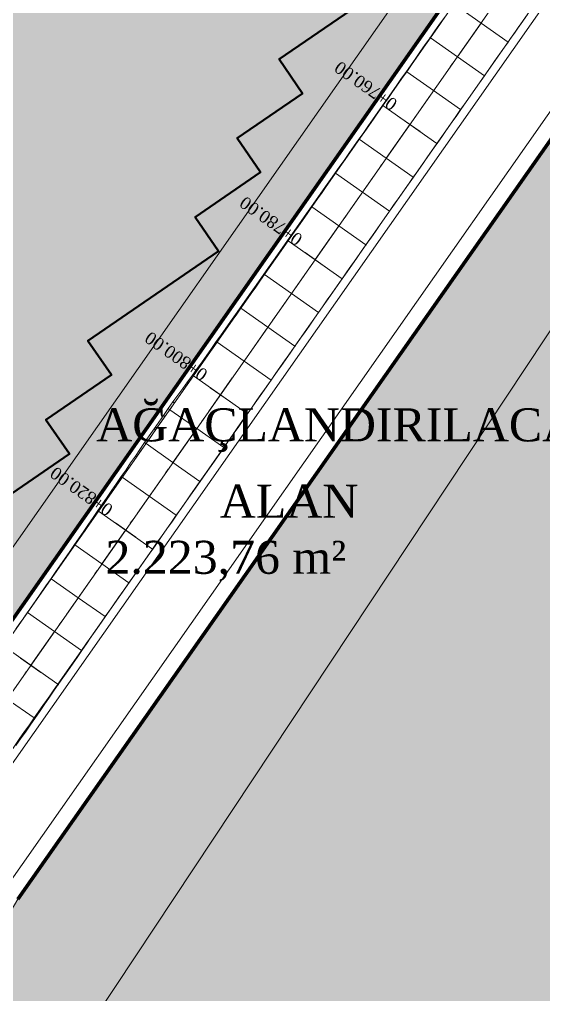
# Model space of a CAD drawing. Header units: metres. Extents: x 478603 to 489313, y 4282657 to 4289463.
# Drawn here: x 479834.9 to 479898.4, y 4287122.8 to 4287240.9 of the extents above; entities that cross this region are included whole.
import ezdxf

# ---------------------------------------------------------------- set-up
doc = ezdxf.new("R2010")
doc.units = ezdxf.units.M
for name, color, linetype, lineweight in [('ADAKENARI', 18, 'Continuous', 0), ('DEGER', 18, 'Continuous', 20), ('EKS_5', 5, 'Continuous', 0), ('EKSENLER', 3, 'Continuous', 0), ('HDO_5', 30, 'Continuous', 0), ('KALDIRIM', 11, 'Continuous', 0), ('KDA_5', 150, 'Continuous', 20), ('KDO_5', 150, 'Continuous', 20), ('KYA_5', 1, 'Continuous', 20), ('KYO_5', 1, 'Continuous', 20), ('PARSEL_ALAN', 254, 'Continuous', 0), ('PARSEL_SERA_ALAN', 9, 'Continuous', 40), ('PL_ALİNMAN', 1, 'Continuous', 0), ('PL_ENKESIT', 1, 'Continuous', 0), ('PL_KM', 4, 'Continuous', 0), ('PL_KMYAZI', 30, 'Continuous', 0), ('REFUJ', 63, 'Continuous', 0), ('REVIZE_ONERI_KAM_SNR', 9, 'Continuous', 0), ('SEV_KYO_HDO', 3, 'Continuous', 0), ('SEV_YKA_KDA', 3, 'Continuous', 0), ('SEV_YKO_KDO', 3, 'Continuous', 0), ('SNR_PLANONAMAA', 233, 'Continuous', 0), ('SNR_YAPIYAK', 18, 'Continuous', 0), ('YKA_5', 33, 'Continuous', 0), ('YKO_5', 33, 'Continuous', 0)]:
    doc.layers.add(name, color=color, linetype=linetype, lineweight=lineweight)
doc.styles.get("Standard").update_dxf_attribs({"font": 'times.ttf'})

msp = doc.modelspace()

# ---------------------------------------------------------------- hatches: boundary and pattern name
at = {"layer": 'PARSEL_ALAN'}
msp.add_hatch(color=256, dxfattribs=at).paths.add_polyline_path([(479643.93, 4287398.76), (479870.57, 4287554.53), (479878.8, 4287560.2), (479992, 4287393.33), (479987.77, 4287387.32), (479817.89, 4287145.2)])
at = {"layer": 'PARSEL_SERA_ALAN'}
msp.add_hatch(color=256, dxfattribs=at).paths.add_polyline_path([(479650.88, 4287397.47), (479814.94, 4287158.34), (479822.86, 4287163.77), (479820.03, 4287167.89), (479827.95, 4287173.32), (479825.12, 4287177.45), (479840.95, 4287188.31), (479838.12, 4287192.43), (479846.04, 4287197.86), (479843.21, 4287201.98), (479859.04, 4287212.85), (479856.21, 4287216.97), (479864.13, 4287222.4), (479861.3, 4287226.52), (479869.22, 4287231.95), (479866.39, 4287236.08), (479882.22, 4287246.94), (479879.39, 4287251.06), (479887.31, 4287256.49), (479884.48, 4287260.62), (479900.31, 4287271.48), (479897.48, 4287275.6), (479905.4, 4287281.03), (479902.57, 4287285.15), (479910.48, 4287290.59), (479907.66, 4287294.71), (479923.49, 4287305.57), (479920.66, 4287309.69), (479928.58, 4287315.12), (479925.75, 4287319.25), (479933.66, 4287324.68), (479930.83, 4287328.8), (479946.67, 4287339.66), (479943.84, 4287343.79), (479951.75, 4287349.22), (479948.93, 4287353.34), (479964.76, 4287364.2), (479961.93, 4287368.33), (479969.85, 4287373.76), (479967.02, 4287377.88), (479974.93, 4287383.31), (479972.1, 4287387.43), (479980.02, 4287392.86), (479872.53, 4287549.54), (479655.06, 4287400.34)])
at = {"layer": 'REVIZE_ONERI_KAM_SNR'}
msp.add_hatch(color=256, dxfattribs=at).paths.add_polyline_path([(480391.37, 4287736.67), (479958.38, 4287021.55), (479846.66, 4286823.22), (479817.89, 4286807.32), (479678.54, 4286593.14), (479667.02, 4286563.36), (479171.87, 4285664.49), (479060.05, 4285423.5), (478955.18, 4285211.94), (478971.57, 4285181.44), (478973.58, 4285138.06), (478896.83, 4284994.41), (478884.26, 4284953.22), (478871.38, 4284822.15), (478829.64, 4284818.29), (478829.64, 4284859.4), (478806.79, 4284865.48), (478716.87, 4284674.35), (478705.55, 4284645.23), (478602.86, 4284697.15), (478665.09, 4284834.56), (478661.84, 4284859.59), (478721.27, 4284982.03), (478734.09, 4284989.86), (478857.78, 4285241.35), (478838.86, 4285277.85), (478831.67, 4285382.6), (478866.61, 4285387.39), (478882.65, 4285289.09), (479341.44, 4286225.89), (479492.42, 4286515.34), (479668.69, 4286852.71), (479834.72, 4287134.36), (480316.15, 4287820.51), (480353.75, 4287856.55), (480321.39, 4287969.42), (480358.64, 4287985.06), (480384.47, 4287906.35), (480463.86, 4288018.44), (480598.66, 4288207.44), (480775.09, 4288481.28), (480856.22, 4288581.77), (481195.87, 4289025.92), (481277.92, 4288967.09), (481191.32, 4288856.62), (480684.78, 4288177.97), (480420.91, 4287781.11), (480447.15, 4287667.53), (480456.56, 4287584.46), (480422.31, 4287581.55), (480417.61, 4287623.09), (480404.49, 4287679.88)])

# ---------------------------------------------------------------- linework, layer by layer
at = {"layer": 'ADAKENARI', "lineweight": 200}
for p, q in [((479834.72, 4287134.36), (480075.44, 4287477.43)), ((479996.22, 4287399.35), (479817.89, 4287145.2))]:
    msp.add_line(p, q, dxfattribs=at)
at = {"layer": 'EKS_5'}
for p in [(479890.84, 4287240.46, 933.43), (479887.97, 4287236.37, 933.27), (479885.1, 4287232.28, 933.11), (479882.23, 4287228.18, 932.94), (479879.36, 4287224.09, 932.78), (479876.48, 4287220, 932.62), (479873.61, 4287215.91, 932.46), (479870.74, 4287211.81, 932.29), (479867.87, 4287207.72, 932.13), (479865, 4287203.63, 931.97), (479862.13, 4287199.53, 931.82), (479859.25, 4287195.44, 931.73), (479856.38, 4287191.35, 931.71), (479853.51, 4287187.25, 931.72), (479850.64, 4287183.16, 931.73), (479847.77, 4287179.07, 931.74), (479844.89, 4287174.97, 931.75), (479842.02, 4287170.88, 931.76), (479839.15, 4287166.79, 931.77), (479836.28, 4287162.7, 931.78)]:
    msp.add_point(p, dxfattribs=at)
at = {"layer": 'EKSENLER'}
msp.add_line((479822.1, 4287142.49), (480063.16, 4287486.05), dxfattribs=at)
at = {"layer": 'HDO_5'}
msp.add_polyline3d([(479844.53, 4287167.47, 931.74), (479842.43, 4287164.49, 931.64), (479841.86, 4287163.67, 931.64), (479841.28, 4287162.85, 931.64), (479840.71, 4287162.03, 931.65), (479840.14, 4287161.21, 931.65), (479839.56, 4287160.39, 931.65), (479838.99, 4287159.57, 931.65), (479838.41, 4287158.76, 931.65), (479837.84, 4287157.94, 931.66), (479837.26, 4287157.12, 931.66), (479836.69, 4287156.3, 931.66), (479836.12, 4287155.48, 931.66), (479835.54, 4287154.66, 931.66), (479834.97, 4287153.84, 931.67), (479834.39, 4287153.03, 931.67)], dxfattribs=at)
for p in [(479842.43, 4287164.49, 931.64), (479839.56, 4287160.39, 931.65), (479836.69, 4287156.3, 931.66)]:
    msp.add_point(p, dxfattribs=at)
at = {"layer": 'KALDIRIM'}
for p, q in [((479825.47, 4287140.32), (480066.43, 4287483.75)), ((479997.77, 4287399.82), (479818.78, 4287144.72))]:
    msp.add_line(p, q, dxfattribs=at)
at = {"layer": 'KDA_5'}
msp.add_polyline3d([(479886.4, 4287241.14, 932.74), (479885.82, 4287240.32, 932.65), (479885.24, 4287239.51, 932.55), (479884.67, 4287238.69, 932.45), (479884.09, 4287237.87, 932.42), (479883.52, 4287237.05, 932.4), (479882.94, 4287236.23, 932.37), (479882.37, 4287235.41, 932.34), (479881.8, 4287234.59, 932.31), (479881.22, 4287233.78, 932.27), (479880.65, 4287232.96, 932.23), (479880.07, 4287232.14, 932.2), (479879.5, 4287231.32, 932.16), (479878.92, 4287230.5, 932.12), (479878.35, 4287229.68, 932.07), (479877.77, 4287228.87, 932.01), (479877.2, 4287228.05, 931.96), (479876.62, 4287227.23, 931.91), (479876.05, 4287226.41, 931.86), (479875.47, 4287225.6, 931.78), (479874.9, 4287224.78, 931.71), (479874.32, 4287223.96, 931.63), (479873.74, 4287223.14, 931.55), (479873.17, 4287222.33, 931.48), (479872.59, 4287221.51, 931.39), (479872.01, 4287220.69, 931.31), (479871.44, 4287219.87, 931.23), (479870.86, 4287219.06, 931.14), (479870.28, 4287218.24, 931.06), (479869.71, 4287217.42, 930.98), (479869.13, 4287216.61, 930.9), (479868.56, 4287215.79, 930.82), (479867.98, 4287214.97, 930.75), (479867.4, 4287214.15, 930.67), (479866.83, 4287213.34, 930.6), (479866.25, 4287212.52, 930.54), (479865.68, 4287211.7, 930.47), (479865.1, 4287210.88, 930.41), (479864.52, 4287210.07, 930.34), (479863.95, 4287209.25, 930.27), (479863.37, 4287208.43, 930.21), (479862.8, 4287207.61, 930.14), (479862.22, 4287206.8, 930.07), (479861.65, 4287205.98, 930), (479861.07, 4287205.16, 929.93), (479860.49, 4287204.34, 929.85), (479859.92, 4287203.53, 929.77), (479859.34, 4287202.71, 929.69), (479858.76, 4287201.89, 929.62), (479858.19, 4287201.07, 929.5), (479857.61, 4287200.26, 929.38), (479857.03, 4287199.44, 929.26), (479856.45, 4287198.63, 929.14), (479855.87, 4287197.81, 929.02), (479855.28, 4287197, 928.63), (479854.69, 4287196.2, 928.24), (479854.1, 4287195.39, 927.84), (479853.51, 4287194.59, 927.45), (479852.92, 4287193.78, 927.06), (479852.35, 4287192.96, 927.19), (479851.78, 4287192.14, 927.32), (479851.21, 4287191.31, 927.45), (479850.64, 4287190.49, 927.58), (479850.07, 4287189.66, 927.71), (479849.51, 4287188.84, 927.94), (479848.95, 4287188.01, 928.16), (479848.38, 4287187.19, 928.39), (479847.82, 4287186.36, 928.62), (479847.25, 4287185.54, 928.85), (479846.68, 4287184.72, 929.01), (479846.11, 4287183.89, 929.16), (479845.55, 4287183.07, 929.31), (479844.98, 4287182.25, 929.46), (479844.41, 4287181.42, 929.62), (479843.84, 4287180.6, 929.82), (479843.28, 4287179.77, 930.02), (479842.71, 4287178.95, 930.23), (479842.14, 4287178.12, 930.43), (479841.58, 4287177.3, 930.63), (479841.01, 4287176.49, 930.72), (479840.45, 4287175.67, 930.82), (479839.88, 4287174.86, 930.91), (479839.31, 4287174.04, 931.01), (479838.73, 4287173.2, 931.1), (479838.11, 4287172.32, 931.21), (479837.49, 4287171.42, 931.31), (479836.88, 4287170.55, 931.42), (479836.32, 4287169.73, 931.51), (479835.87, 4287169.09, 931.59), (479835.65, 4287168.77, 931.64), (479835.55, 4287168.63, 931.66), (479835.5, 4287168.55, 931.67), (479835.46, 4287168.49, 931.68), (479835.42, 4287168.44, 931.69)], dxfattribs=at)
for p in [(479884.67, 4287238.69, 932.45), (479881.8, 4287234.59, 932.31), (479878.92, 4287230.5, 932.12), (479876.05, 4287226.41, 931.86), (479873.17, 4287222.33, 931.48), (479870.28, 4287218.24, 931.06), (479867.4, 4287214.15, 930.67), (479864.52, 4287210.07, 930.34), (479861.65, 4287205.98, 930), (479858.76, 4287201.89, 929.62), (479855.87, 4287197.81, 929.02), (479852.92, 4287193.78, 927.06), (479850.07, 4287189.66, 927.71), (479847.25, 4287185.54, 928.85), (479844.41, 4287181.42, 929.62), (479841.58, 4287177.3, 930.63), (479838.73, 4287173.2, 931.1), (479835.87, 4287169.09, 931.59)]:
    msp.add_point(p, dxfattribs=at)
at = {"layer": 'KDO_5'}
msp.add_polyline3d([(479894.52, 4287238.74, 933.37), (479894.5, 4287238.71, 933.35), (479894.47, 4287238.67, 933.32), (479894.43, 4287238.6, 933.27), (479894.34, 4287238.47, 933.17), (479894.12, 4287238.16, 932.93), (479893.67, 4287237.53, 932.87), (479893.1, 4287236.71, 932.79), (479892.49, 4287235.84, 932.71), (479891.86, 4287234.95, 932.63), (479891.25, 4287234.07, 932.54), (479890.66, 4287233.23, 932.49), (479890.08, 4287232.41, 932.45), (479889.51, 4287231.6, 932.4), (479888.95, 4287230.79, 932.35), (479888.38, 4287229.98, 932.31), (479887.81, 4287229.16, 932.27), (479887.23, 4287228.34, 932.23), (479886.66, 4287227.52, 932.2), (479886.08, 4287226.7, 932.16), (479885.51, 4287225.88, 932.12), (479884.93, 4287225.07, 932.03), (479884.36, 4287224.25, 931.95), (479883.78, 4287223.43, 931.86), (479883.21, 4287222.61, 931.77), (479882.64, 4287221.79, 931.68), (479882.06, 4287220.97, 931.58), (479881.49, 4287220.15, 931.48), (479880.91, 4287219.33, 931.38), (479880.34, 4287218.52, 931.27), (479879.76, 4287217.7, 931.17), (479879.19, 4287216.88, 931.14), (479878.62, 4287216.06, 931.11), (479878.04, 4287215.24, 931.07), (479877.47, 4287214.42, 931.04), (479876.89, 4287213.6, 931.01), (479876.32, 4287212.79, 930.97), (479875.74, 4287211.97, 930.93), (479875.17, 4287211.15, 930.89), (479874.6, 4287210.33, 930.85), (479874.02, 4287209.51, 930.82), (479873.45, 4287208.69, 930.76), (479872.87, 4287207.87, 930.7), (479872.3, 4287207.05, 930.64), (479871.72, 4287206.24, 930.58), (479871.15, 4287205.42, 930.53), (479870.58, 4287204.6, 930.45), (479870, 4287203.78, 930.38), (479869.43, 4287202.96, 930.31), (479868.85, 4287202.14, 930.24), (479868.28, 4287201.32, 930.17), (479867.7, 4287200.5, 930.1), (479867.13, 4287199.69, 930.04), (479866.56, 4287198.87, 929.97), (479865.98, 4287198.05, 929.91), (479865.41, 4287197.23, 929.84), (479864.83, 4287196.41, 929.8), (479864.26, 4287195.59, 929.76), (479863.68, 4287194.77, 929.72), (479863.11, 4287193.96, 929.68), (479862.54, 4287193.14, 929.64), (479861.96, 4287192.32, 929.21), (479861.39, 4287191.5, 928.78), (479860.82, 4287190.68, 928.34), (479860.25, 4287189.86, 927.91), (479859.67, 4287189.04, 927.47), (479859.1, 4287188.22, 927.53), (479858.53, 4287187.4, 927.59), (479857.95, 4287186.58, 927.64), (479857.38, 4287185.76, 927.7), (479856.8, 4287184.95, 927.76), (479856.23, 4287184.13, 928.06), (479855.65, 4287183.31, 928.36), (479855.07, 4287182.49, 928.66), (479854.5, 4287181.67, 928.96), (479853.92, 4287180.86, 929.26), (479853.35, 4287180.04, 929.43), (479852.77, 4287179.22, 929.6), (479852.2, 4287178.4, 929.77), (479851.62, 4287177.58, 929.94), (479851.05, 4287176.77, 930.12), (479850.48, 4287175.96, 930.3), (479849.91, 4287175.15, 930.49), (479849.34, 4287174.34, 930.68), (479848.76, 4287173.52, 930.87), (479848.17, 4287172.68, 931.07), (479847.55, 4287171.79, 931.17), (479846.92, 4287170.89, 931.27), (479846.3, 4287170.01, 931.37), (479845.73, 4287169.19, 931.46), (479845.3, 4287168.58, 931.53), (479845.13, 4287168.35, 931.61), (479845.11, 4287168.32, 931.62), (479845.14, 4287168.36, 931.63), (479845.19, 4287168.43, 931.65), (479845.24, 4287168.51, 931.68)], dxfattribs=at)
for p in [(479894.12, 4287238.16, 932.93), (479891.25, 4287234.07, 932.54), (479888.38, 4287229.98, 932.31), (479885.51, 4287225.88, 932.12), (479882.64, 4287221.79, 931.68), (479879.76, 4287217.7, 931.17), (479876.89, 4287213.6, 931.01), (479874.02, 4287209.51, 930.82), (479871.15, 4287205.42, 930.53), (479868.28, 4287201.32, 930.17), (479865.41, 4287197.23, 929.84), (479862.54, 4287193.14, 929.64), (479859.67, 4287189.04, 927.47), (479856.8, 4287184.95, 927.76), (479853.92, 4287180.86, 929.26), (479851.05, 4287176.77, 930.12), (479848.17, 4287172.68, 931.07), (479845.3, 4287168.58, 931.53)]:
    msp.add_point(p, dxfattribs=at)
at = {"layer": 'KYA_5'}
msp.add_polyline3d([(479835.42, 4287168.44, 931.69), (479834.95, 4287167.77, 931.71), (479834.47, 4287167.1, 931.74)], dxfattribs=at)
at = {"layer": 'KYO_5'}
for points in [[(479896.48, 4287241.52, 933.47), (479895.98, 4287240.81, 933.44), (479895.49, 4287240.12, 933.42), (479895.01, 4287239.43, 933.4), (479894.52, 4287238.74, 933.37)], [(479845.24, 4287168.51, 931.68), (479844.69, 4287167.7, 931.73), (479844.13, 4287166.9, 931.78), (479843.57, 4287166.09, 931.83), (479843.02, 4287165.28, 931.87), (479842.46, 4287164.47, 931.92), (479841.89, 4287163.65, 931.99), (479841.32, 4287162.83, 932.06), (479840.75, 4287162, 932.13), (479840.18, 4287161.18, 932.2), (479839.61, 4287160.36, 932.27), (479839.04, 4287159.54, 932.32), (479838.47, 4287158.71, 932.37), (479837.9, 4287157.89, 932.42), (479837.33, 4287157.07, 932.47), (479836.76, 4287156.25, 932.52), (479836.19, 4287155.43, 932.54), (479835.62, 4287154.61, 932.56), (479835.04, 4287153.79, 932.58), (479834.47, 4287152.97, 932.6)]]:
    msp.add_polyline3d(points, dxfattribs=at)
for p in [(479842.46, 4287164.47, 931.92), (479839.61, 4287160.36, 932.27), (479836.76, 4287156.25, 932.52)]:
    msp.add_point(p, dxfattribs=at)
at = {"layer": 'PARSEL_ALAN'}
for points in [[(479643.93, 4287398.76, 927.06), (479870.57, 4287554.53, 931.42), (479878.8, 4287560.2, 931.75), (479992, 4287393.33, 939.18), (479987.77, 4287387.32, 939.21), (479817.89, 4287145.2, 932.32), (479643.93, 4287398.76, 927.06)], [(479643.93, 4287398.76, 0), (479870.57, 4287554.53, 0), (479878.8, 4287560.2, 0), (479992, 4287393.33, 0), (479987.77, 4287387.32, 0), (479817.89, 4287145.2, 0), (479643.93, 4287398.76, 0)]]:
    msp.add_polyline3d(points, close=True, dxfattribs=at)
at = {"layer": 'PARSEL_SERA_ALAN'}
for points in [[(479882.22, 4287246.94, 0), (479866.39, 4287236.08, 0), (479869.22, 4287231.95, 0), (479861.3, 4287226.52, 0), (479864.13, 4287222.4, 0), (479856.21, 4287216.97, 0), (479859.04, 4287212.85, 0), (479843.21, 4287201.98, 0), (479846.04, 4287197.86, 0), (479838.12, 4287192.43, 0), (479840.95, 4287188.31, 0), (479825.12, 4287177.45, 0), (479827.95, 4287173.32, 0), (479820.03, 4287167.89, 0), (479822.86, 4287163.77, 0), (479814.94, 4287158.34, 0), (479650.88, 4287397.47, 0)], [(479882.22, 4287246.94, 0), (479866.39, 4287236.08, 0), (479869.22, 4287231.95, 0), (479861.3, 4287226.52, 0), (479864.13, 4287222.4, 0), (479856.21, 4287216.97, 0), (479859.04, 4287212.85, 0), (479843.21, 4287201.98, 0), (479846.04, 4287197.86, 0), (479838.12, 4287192.43, 0), (479840.95, 4287188.31, 0), (479825.12, 4287177.45, 0), (479827.95, 4287173.32, 0), (479820.03, 4287167.89, 0), (479822.86, 4287163.77, 0), (479814.94, 4287158.34, 0), (479650.88, 4287397.47, 0)], [(479650.88, 4287397.47, 0), (479814.94, 4287158.34, 0), (479822.86, 4287163.77, 0), (479820.03, 4287167.89, 0), (479827.95, 4287173.32, 0), (479825.12, 4287177.45, 0), (479840.95, 4287188.31, 0), (479838.12, 4287192.43, 0), (479846.04, 4287197.86, 0), (479843.21, 4287201.98, 0), (479859.04, 4287212.85, 0), (479856.21, 4287216.97, 0), (479864.13, 4287222.4, 0), (479861.3, 4287226.52, 0), (479869.22, 4287231.95, 0), (479866.39, 4287236.08, 0), (479882.22, 4287246.94, 0)], [(479650.88, 4287397.47, 0), (479814.94, 4287158.34, 0), (479822.86, 4287163.77, 0), (479820.03, 4287167.89, 0), (479827.95, 4287173.32, 0), (479825.12, 4287177.45, 0), (479840.95, 4287188.31, 0), (479838.12, 4287192.43, 0), (479846.04, 4287197.86, 0), (479843.21, 4287201.98, 0), (479859.04, 4287212.85, 0), (479856.21, 4287216.97, 0), (479864.13, 4287222.4, 0), (479861.3, 4287226.52, 0), (479869.22, 4287231.95, 0), (479866.39, 4287236.08, 0), (479882.22, 4287246.94, 0)], [(479650.88, 4287397.47, 0), (479814.94, 4287158.34, 0), (479822.86, 4287163.77, 0), (479820.03, 4287167.89, 0), (479827.95, 4287173.32, 0), (479825.12, 4287177.45, 0), (479840.95, 4287188.31, 0), (479838.12, 4287192.43, 0), (479846.04, 4287197.86, 0), (479843.21, 4287201.98, 0), (479859.04, 4287212.85, 0), (479856.21, 4287216.97, 0), (479864.13, 4287222.4, 0), (479861.3, 4287226.52, 0), (479869.22, 4287231.95, 0), (479866.39, 4287236.08, 0), (479882.22, 4287246.94, 0)]]:
    msp.add_polyline3d(points, dxfattribs=at)
at = {"layer": 'PL_ALİNMAN'}
for p, q in [((479890.85, 4287240.47), (479887.98, 4287236.38)), ((479887.4, 4287235.56), (479887.11, 4287235.15)), ((479886.54, 4287234.33), (479883.67, 4287230.24)), ((479883.09, 4287229.42), (479882.81, 4287229.01)), ((479882.23, 4287228.19), (479879.36, 4287224.1)), ((479878.79, 4287223.28), (479878.5, 4287222.87)), ((479877.92, 4287222.05), (479875.05, 4287217.96)), ((479874.48, 4287217.14), (479874.19, 4287216.73)), ((479873.62, 4287215.91), (479870.75, 4287211.82)), ((479870.17, 4287211), (479869.88, 4287210.59)), ((479869.31, 4287209.77), (479866.44, 4287205.68)), ((479865.86, 4287204.86), (479865.58, 4287204.45)), ((479865, 4287203.63), (479862.13, 4287199.54)), ((479861.56, 4287198.72), (479861.27, 4287198.31)), ((479860.69, 4287197.49), (479857.82, 4287193.4)), ((479857.25, 4287192.58), (479856.96, 4287192.17)), ((479856.39, 4287191.35), (479853.51, 4287187.26)), ((479852.94, 4287186.44), (479852.65, 4287186.03)), ((479852.08, 4287185.21), (479849.21, 4287181.12)), ((479848.63, 4287180.3), (479848.34, 4287179.89)), ((479847.77, 4287179.07), (479844.9, 4287174.98)), ((479844.32, 4287174.16), (479844.04, 4287173.75)), ((479843.46, 4287172.93), (479840.59, 4287168.84)), ((479840.02, 4287168.02), (479839.73, 4287167.61)), ((479839.16, 4287166.79), (479836.28, 4287162.7)), ((479835.71, 4287161.88), (479835.42, 4287161.47))]:
    msp.add_line(p, q, dxfattribs=at)
at = {"layer": 'PL_ENKESIT'}
for points in [[(479894.12, 4287238.16, 932.93), (479894.12, 4287238.17, 933.35), (479890.84, 4287240.46, 933.43), (479887.57, 4287242.76, 933.35), (479887.55, 4287242.77, 932.94)], [(479891.25, 4287234.07, 932.54), (479891.25, 4287234.07, 933.19), (479887.97, 4287236.37, 933.27), (479884.7, 4287238.67, 933.19), (479884.67, 4287238.69, 932.45)], [(479888.38, 4287229.98, 932.31), (479888.37, 4287229.98, 933.03), (479885.1, 4287232.28, 933.11), (479881.83, 4287234.57, 933.03), (479881.8, 4287234.59, 932.31)], [(479885.51, 4287225.88, 932.12), (479885.5, 4287225.89, 932.86), (479882.23, 4287228.18, 932.94), (479878.95, 4287230.48, 932.86), (479878.92, 4287230.5, 932.12)], [(479882.64, 4287221.79, 931.68), (479882.63, 4287221.79, 932.7), (479879.36, 4287224.09, 932.78), (479876.08, 4287226.39, 932.7), (479876.05, 4287226.41, 931.86)], [(479879.76, 4287217.7, 931.17), (479879.76, 4287217.7, 932.54), (479876.48, 4287220, 932.62), (479873.21, 4287222.3, 932.54), (479873.17, 4287222.33, 931.48)], [(479876.89, 4287213.6, 931.01), (479876.89, 4287213.61, 932.38), (479873.61, 4287215.91, 932.46), (479870.34, 4287218.2, 932.38), (479870.28, 4287218.24, 931.06)], [(479874.02, 4287209.51, 930.82), (479874.02, 4287209.51, 932.21), (479870.74, 4287211.81, 932.29), (479867.47, 4287214.11, 932.21), (479867.4, 4287214.15, 930.67)], [(479871.15, 4287205.42, 930.53), (479871.14, 4287205.42, 932.05), (479867.87, 4287207.72, 932.13), (479864.59, 4287210.02, 932.05), (479864.52, 4287210.07, 930.34)], [(479868.28, 4287201.32, 930.17), (479868.27, 4287201.33, 931.89), (479865, 4287203.63, 931.97), (479861.72, 4287205.92, 931.89), (479861.65, 4287205.98, 930)], [(479865.41, 4287197.23, 929.84), (479865.4, 4287197.24, 931.74), (479862.13, 4287199.53, 931.82), (479858.85, 4287201.83, 931.74), (479858.76, 4287201.89, 929.62)], [(479862.54, 4287193.14, 929.64), (479862.53, 4287193.14, 931.65), (479859.25, 4287195.44, 931.73), (479855.98, 4287197.74, 931.65), (479855.87, 4287197.81, 929.02)], [(479859.67, 4287189.04, 927.47), (479859.66, 4287189.05, 931.63), (479856.38, 4287191.35, 931.71), (479853.11, 4287193.64, 931.63), (479852.92, 4287193.78, 927.06)], [(479856.8, 4287184.95, 927.76), (479856.78, 4287184.96, 931.64), (479853.51, 4287187.25, 931.72), (479850.24, 4287189.55, 931.64), (479850.07, 4287189.66, 927.71)], [(479853.92, 4287180.86, 929.26), (479853.91, 4287180.86, 931.65), (479850.64, 4287183.16, 931.73), (479847.36, 4287185.46, 931.65), (479847.25, 4287185.54, 928.85)], [(479851.05, 4287176.77, 930.12), (479851.04, 4287176.77, 931.66), (479847.77, 4287179.07, 931.74), (479844.49, 4287181.37, 931.66), (479844.41, 4287181.42, 929.62)], [(479848.17, 4287172.68, 931.07), (479848.17, 4287172.68, 931.67), (479844.89, 4287174.97, 931.75), (479841.62, 4287177.27, 931.67), (479841.58, 4287177.3, 930.63)], [(479845.3, 4287168.58, 931.53), (479845.3, 4287168.58, 931.68), (479842.02, 4287170.88, 931.76), (479838.75, 4287173.18, 931.68), (479838.73, 4287173.2, 931.1)], [(479842.46, 4287164.47, 931.92), (479842.43, 4287164.49, 931.64), (479842.43, 4287164.49, 931.69), (479839.15, 4287166.79, 931.77), (479835.88, 4287169.09, 931.69), (479835.87, 4287169.09, 931.59)], [(479839.61, 4287160.36, 932.27), (479839.56, 4287160.39, 931.65), (479839.55, 4287160.4, 931.7), (479836.28, 4287162.7, 931.78), (479833, 4287164.99, 931.7), (479833, 4287165, 931.65), (479832.98, 4287165.01, 931.81)], [(479836.76, 4287156.25, 932.52), (479836.69, 4287156.3, 931.66), (479836.68, 4287156.31, 931.71), (479833.41, 4287158.6, 931.79), (479830.13, 4287160.9, 931.71), (479830.12, 4287160.91, 931.66), (479830.11, 4287160.92, 931.82)]]:
    msp.add_polyline3d(points, dxfattribs=at)
at = {"layer": 'PL_KM'}
for p, q in [((479881, 4287229.05), (479883.46, 4287227.32)), ((479869.51, 4287212.67), (479871.97, 4287210.95)), ((479858.03, 4287196.3), (479860.48, 4287194.58)), ((479846.54, 4287179.93), (479848.99, 4287178.21)), ((479835.05, 4287163.56), (479837.51, 4287161.83))]:
    msp.add_line(p, q, dxfattribs=at)
at = {"layer": 'REFUJ'}
for p, q in [((479826.31, 4287139.78), (480067.25, 4287483.18)), ((479833.04, 4287135.44), (480073.8, 4287478.58))]:
    msp.add_line(p, q, dxfattribs=at)
at = {"layer": 'REVIZE_ONERI_KAM_SNR'}
msp.add_polyline3d([(479492.42, 4286515.34, 0), (479668.69, 4286852.71, 0), (479834.72, 4287134.36, 0), (480316.15, 4287820.51, 0), (480353.75, 4287856.55, 0), (480321.39, 4287969.42, 0), (480358.64, 4287985.06, 0), (480384.47, 4287906.35, 0), (480463.86, 4288018.44, 0)], dxfattribs=at)
msp.add_polyline3d([(479492.42, 4286515.34, 0), (479668.69, 4286852.71, 0), (479834.72, 4287134.36, 0), (480316.15, 4287820.51, 0), (480353.75, 4287856.55, 0), (480321.39, 4287969.42, 0), (480358.64, 4287985.06, 0), (480384.47, 4287906.35, 0), (480463.86, 4288018.44, 0)], dxfattribs=at)
msp.add_polyline3d([(479492.42, 4286515.34, 0), (479668.69, 4286852.71, 0), (479834.72, 4287134.36, 0), (480316.15, 4287820.51, 0), (480353.75, 4287856.55, 0), (480321.39, 4287969.42, 0), (480358.64, 4287985.06, 0), (480384.47, 4287906.35, 0), (480463.86, 4288018.44, 0)], dxfattribs=at)
at = {"layer": 'SEV_KYO_HDO'}
for p, q in [((479844.16, 4287166.94, 931.77), (479844.16, 4287166.94, 931.72)), ((479843.03, 4287165.29, 931.87), (479843.02, 4287165.3, 931.77)), ((479841.89, 4287163.65, 931.99), (479841.86, 4287163.67, 931.64)), ((479840.75, 4287162, 932.13), (479840.73, 4287162.02, 931.89)), ((479839.61, 4287160.36, 932.27), (479839.56, 4287160.39, 931.65)), ((479838.47, 4287158.71, 932.37), (479838.44, 4287158.73, 932.01)), ((479837.33, 4287157.07, 932.47), (479837.26, 4287157.12, 931.66)), ((479836.19, 4287155.43, 932.54), (479836.15, 4287155.46, 932.1)), ((479835.04, 4287153.79, 932.58), (479834.97, 4287153.84, 931.67))]:
    msp.add_line(p, q, dxfattribs=at)
at = {"layer": 'SEV_YKA_KDA'}
for p, q in [((479885.85, 4287240.3, 933.25), (479885.82, 4287240.32, 932.65)), ((479884.7, 4287238.67, 933.19), (479884.68, 4287238.68, 932.82)), ((479883.55, 4287237.03, 933.12), (479883.52, 4287237.05, 932.4)), ((479882.4, 4287235.39, 933.06), (479882.39, 4287235.4, 932.7)), ((479881.25, 4287233.76, 932.99), (479881.22, 4287233.78, 932.27)), ((479880.1, 4287232.12, 932.93), (479880.09, 4287232.13, 932.56)), ((479878.95, 4287230.48, 932.86), (479878.92, 4287230.5, 932.12)), ((479877.81, 4287228.84, 932.8), (479877.79, 4287228.86, 932.41)), ((479876.66, 4287227.21, 932.73), (479876.62, 4287227.23, 931.91)), ((479875.51, 4287225.57, 932.67), (479875.49, 4287225.58, 932.23)), ((479874.36, 4287223.93, 932.6), (479874.32, 4287223.96, 931.63)), ((479873.21, 4287222.3, 932.54), (479873.19, 4287222.31, 932.01)), ((479872.06, 4287220.66, 932.47), (479872.01, 4287220.69, 931.31)), ((479870.91, 4287219.02, 932.41), (479870.89, 4287219.04, 931.78)), ((479869.76, 4287217.38, 932.34), (479869.71, 4287217.42, 930.98)), ((479868.62, 4287215.75, 932.28), (479868.59, 4287215.77, 931.55)), ((479867.47, 4287214.11, 932.21), (479867.4, 4287214.15, 930.67)), ((479866.32, 4287212.47, 932.15), (479866.28, 4287212.5, 931.34)), ((479865.17, 4287210.84, 932.08), (479865.1, 4287210.88, 930.41)), ((479864.02, 4287209.2, 932.02), (479863.98, 4287209.22, 931.15)), ((479862.87, 4287207.56, 931.95), (479862.8, 4287207.61, 930.14)), ((479861.72, 4287205.92, 931.89), (479861.68, 4287205.95, 930.95)), ((479860.57, 4287204.29, 931.83), (479860.49, 4287204.34, 929.85)), ((479859.43, 4287202.65, 931.77), (479859.38, 4287202.68, 930.73)), ((479858.28, 4287201.01, 931.72), (479858.19, 4287201.07, 929.5)), ((479857.13, 4287199.37, 931.69), (479857.08, 4287199.41, 930.47)), ((479855.98, 4287197.74, 931.65), (479855.87, 4287197.81, 929.02)), ((479854.83, 4287196.1, 931.64), (479854.76, 4287196.15, 929.94)), ((479853.68, 4287194.46, 931.63), (479853.51, 4287194.59, 927.45)), ((479852.53, 4287192.83, 931.63), (479852.44, 4287192.89, 929.41)), ((479851.38, 4287191.19, 931.63), (479851.21, 4287191.31, 927.45)), ((479850.24, 4287189.55, 931.64), (479850.16, 4287189.61, 929.67)), ((479849.09, 4287187.91, 931.64), (479848.95, 4287188.01, 928.16)), ((479847.94, 4287186.28, 931.65), (479847.88, 4287186.32, 930.13)), ((479846.79, 4287184.64, 931.65), (479846.68, 4287184.72, 929.01)), ((479845.64, 4287183, 931.65), (479845.59, 4287183.04, 930.48)), ((479844.49, 4287181.37, 931.66), (479844.41, 4287181.42, 929.62)), ((479843.34, 4287179.73, 931.66), (479843.31, 4287179.75, 930.84)), ((479842.19, 4287178.09, 931.67), (479842.14, 4287178.13, 930.43)), ((479841.05, 4287176.45, 931.67), (479841.03, 4287176.47, 931.2)), ((479839.9, 4287174.82, 931.67), (479839.87, 4287174.84, 930.91)), ((479838.75, 4287173.18, 931.68), (479838.74, 4287173.19, 931.39)), ((479837.6, 4287171.54, 931.68), (479837.58, 4287171.55, 931.3)), ((479836.45, 4287169.91, 931.69), (479836.45, 4287169.91, 931.59))]:
    msp.add_line(p, q, dxfattribs=at)
at = {"layer": 'SEV_YKO_KDO'}
for p, q in [((479893.54, 4287237.35, 933.32), (479893.54, 4287237.35, 933.09)), ((479892.4, 4287235.71, 933.25), (479892.4, 4287235.71, 932.7)), ((479891.25, 4287234.07, 933.19), (479891.25, 4287234.07, 932.87)), ((479890.1, 4287232.44, 933.12), (479890.1, 4287232.43, 932.45)), ((479888.95, 4287230.8, 933.06), (479888.95, 4287230.8, 932.71)), ((479887.8, 4287229.16, 932.99), (479887.8, 4287229.16, 932.27)), ((479886.65, 4287227.52, 932.93), (479886.65, 4287227.52, 932.56)), ((479885.5, 4287225.89, 932.86), (479885.51, 4287225.88, 932.12)), ((479884.35, 4287224.25, 932.8), (479884.36, 4287224.25, 932.37)), ((479883.21, 4287222.61, 932.73), (479883.21, 4287222.61, 931.77)), ((479882.06, 4287220.97, 932.67), (479882.06, 4287220.97, 932.12)), ((479880.91, 4287219.34, 932.6), (479880.91, 4287219.33, 931.38)), ((479879.76, 4287217.7, 932.54), (479879.76, 4287217.7, 931.86)), ((479878.61, 4287216.06, 932.47), (479878.62, 4287216.06, 931.11)), ((479877.46, 4287214.43, 932.41), (479877.46, 4287214.42, 931.72)), ((479876.31, 4287212.79, 932.34), (479876.32, 4287212.79, 930.97)), ((479875.16, 4287211.15, 932.28), (479875.17, 4287211.15, 931.59)), ((479874.02, 4287209.51, 932.21), (479874.02, 4287209.51, 930.82)), ((479872.87, 4287207.88, 932.15), (479872.87, 4287207.88, 931.42)), ((479871.72, 4287206.24, 932.08), (479871.72, 4287206.24, 930.58)), ((479870.57, 4287204.6, 932.02), (479870.57, 4287204.6, 931.24)), ((479869.42, 4287202.97, 931.95), (479869.43, 4287202.96, 930.31)), ((479868.27, 4287201.33, 931.89), (479868.28, 4287201.33, 931.03)), ((479867.12, 4287199.69, 931.83), (479867.13, 4287199.69, 930.04)), ((479865.97, 4287198.05, 931.77), (479865.98, 4287198.05, 930.84)), ((479864.83, 4287196.42, 931.72), (479864.83, 4287196.41, 929.8)), ((479863.68, 4287194.78, 931.69), (479863.68, 4287194.78, 930.71)), ((479862.53, 4287193.14, 931.65), (479862.54, 4287193.14, 929.64)), ((479861.38, 4287191.51, 931.64), (479861.39, 4287191.5, 930.21)), ((479860.23, 4287189.87, 931.63), (479860.25, 4287189.86, 927.91)), ((479859.08, 4287188.23, 931.63), (479859.09, 4287188.22, 929.58)), ((479857.93, 4287186.59, 931.63), (479857.95, 4287186.58, 927.64)), ((479856.78, 4287184.96, 931.64), (479856.79, 4287184.95, 929.7)), ((479855.64, 4287183.32, 931.64), (479855.65, 4287183.31, 928.36)), ((479854.49, 4287181.68, 931.65), (479854.49, 4287181.68, 930.3)), ((479853.34, 4287180.04, 931.65), (479853.35, 4287180.04, 929.43)), ((479852.19, 4287178.41, 931.65), (479852.19, 4287178.41, 930.71)), ((479851.04, 4287176.77, 931.66), (479851.05, 4287176.77, 930.12)), ((479849.89, 4287175.13, 931.66), (479849.89, 4287175.13, 931.08)), ((479848.74, 4287173.5, 931.67), (479848.75, 4287173.49, 930.88)), ((479847.59, 4287171.86, 931.67), (479847.6, 4287171.86, 931.42)), ((479846.45, 4287170.22, 931.67), (479846.45, 4287170.22, 931.35))]:
    msp.add_line(p, q, dxfattribs=at)
at = {"layer": 'SNR_PLANONAMAA'}
msp.add_line((480037.02, 4287410.95, 942.48), (479760.61, 4286994.3, 942.48), dxfattribs=at)
at = {"layer": 'SNR_YAPIYAK'}
msp.add_line((479985.92, 4287393.38, 912.34), (479817.94, 4287153.97, 912.34), dxfattribs=at)
at = {"layer": 'YKA_5'}
msp.add_polyline3d([(479886.42, 4287241.13, 933.29), (479885.85, 4287240.31, 933.25), (479885.27, 4287239.49, 933.22), (479884.7, 4287238.67, 933.19), (479884.12, 4287237.85, 933.16), (479883.55, 4287237.03, 933.12), (479882.97, 4287236.21, 933.09), (479882.4, 4287235.39, 933.06), (479881.83, 4287234.57, 933.03), (479881.25, 4287233.76, 932.99), (479880.68, 4287232.94, 932.96), (479880.1, 4287232.12, 932.93), (479879.53, 4287231.3, 932.9), (479878.95, 4287230.48, 932.86), (479878.38, 4287229.66, 932.83), (479877.81, 4287228.84, 932.8), (479877.23, 4287228.03, 932.77), (479876.66, 4287227.21, 932.73), (479876.08, 4287226.39, 932.7), (479875.51, 4287225.57, 932.67), (479874.93, 4287224.75, 932.64), (479874.36, 4287223.93, 932.6), (479873.78, 4287223.11, 932.57), (479873.21, 4287222.3, 932.54), (479872.64, 4287221.48, 932.51), (479872.06, 4287220.66, 932.47), (479871.49, 4287219.84, 932.44), (479870.91, 4287219.02, 932.41), (479870.34, 4287218.2, 932.38), (479869.76, 4287217.38, 932.34), (479869.19, 4287216.57, 932.31), (479868.62, 4287215.75, 932.28), (479868.04, 4287214.93, 932.25), (479867.47, 4287214.11, 932.21), (479866.89, 4287213.29, 932.18), (479866.32, 4287212.47, 932.15), (479865.74, 4287211.65, 932.12), (479865.17, 4287210.84, 932.08), (479864.59, 4287210.02, 932.05), (479864.02, 4287209.2, 932.02), (479863.45, 4287208.38, 931.99), (479862.87, 4287207.56, 931.95), (479862.3, 4287206.74, 931.92), (479861.72, 4287205.92, 931.89), (479861.15, 4287205.1, 931.86), (479860.57, 4287204.29, 931.83), (479860, 4287203.47, 931.8), (479859.43, 4287202.65, 931.77), (479858.85, 4287201.83, 931.74), (479858.28, 4287201.01, 931.72), (479857.7, 4287200.19, 931.71), (479857.13, 4287199.37, 931.69), (479856.55, 4287198.56, 931.67), (479855.98, 4287197.74, 931.65), (479855.41, 4287196.92, 931.65), (479854.83, 4287196.1, 931.64), (479854.26, 4287195.28, 931.64), (479853.68, 4287194.46, 931.63), (479853.11, 4287193.64, 931.63), (479852.53, 4287192.83, 931.63), (479851.96, 4287192.01, 931.63), (479851.38, 4287191.19, 931.63), (479850.81, 4287190.37, 931.64), (479850.24, 4287189.55, 931.64), (479849.66, 4287188.73, 931.64), (479849.09, 4287187.91, 931.64), (479848.51, 4287187.1, 931.64), (479847.94, 4287186.28, 931.65), (479847.36, 4287185.46, 931.65), (479846.79, 4287184.64, 931.65), (479846.22, 4287183.82, 931.65), (479845.64, 4287183, 931.65), (479845.07, 4287182.18, 931.66), (479844.49, 4287181.37, 931.66), (479843.92, 4287180.55, 931.66), (479843.34, 4287179.73, 931.66), (479842.77, 4287178.91, 931.66), (479842.19, 4287178.09, 931.67), (479841.62, 4287177.27, 931.67), (479841.05, 4287176.46, 931.67), (479840.48, 4287175.65, 931.67), (479839.91, 4287174.84, 931.67), (479839.34, 4287174.02, 931.68), (479838.75, 4287173.18, 931.68), (479838.13, 4287172.3, 931.68), (479837.51, 4287171.42, 931.68), (479836.9, 4287170.54, 931.69), (479836.33, 4287169.73, 931.69), (479835.88, 4287169.09, 931.69), (479835.65, 4287168.76, 931.69), (479835.54, 4287168.6, 931.69), (479835.47, 4287168.51, 931.69), (479835.43, 4287168.46, 931.69), (479835.42, 4287168.44, 931.69), (479835.46, 4287168.49, 931.69), (479835.51, 4287168.56, 931.69), (479835.55, 4287168.62, 931.69), (479835.55, 4287168.61, 931.69), (479835.42, 4287168.44, 931.69), (479835.08, 4287167.94, 931.69), (479834.6, 4287167.27, 931.69)], dxfattribs=at)
for p in [(479884.7, 4287238.67, 933.19), (479881.83, 4287234.57, 933.03), (479878.95, 4287230.48, 932.86), (479876.08, 4287226.39, 932.7), (479873.21, 4287222.3, 932.54), (479870.34, 4287218.2, 932.38), (479867.47, 4287214.11, 932.21), (479864.59, 4287210.02, 932.05), (479861.72, 4287205.92, 931.89), (479858.85, 4287201.83, 931.74), (479855.98, 4287197.74, 931.65), (479853.11, 4287193.64, 931.63), (479850.24, 4287189.55, 931.64), (479847.36, 4287185.46, 931.65), (479844.49, 4287181.37, 931.66), (479841.62, 4287177.27, 931.67), (479838.75, 4287173.18, 931.68), (479835.88, 4287169.09, 931.69)]:
    msp.add_point(p, dxfattribs=at)
at = {"layer": 'YKO_5'}
msp.add_polyline3d([(479896.43, 4287241.46, 933.48), (479895.89, 4287240.68, 933.45), (479895.36, 4287239.93, 933.42), (479894.88, 4287239.25, 933.39), (479894.52, 4287238.74, 933.37), (479894.39, 4287238.56, 933.37), (479894.39, 4287238.56, 933.37), (479894.43, 4287238.62, 933.37), (479894.49, 4287238.69, 933.37), (479894.52, 4287238.74, 933.37), (479894.52, 4287238.74, 933.37), (479894.49, 4287238.7, 933.37), (479894.44, 4287238.62, 933.37), (479894.34, 4287238.48, 933.36), (479894.12, 4287238.17, 933.35), (479893.67, 4287237.53, 933.33), (479893.1, 4287236.71, 933.29), (479892.48, 4287235.84, 933.26), (479891.86, 4287234.95, 933.22), (479891.25, 4287234.07, 933.19), (479890.66, 4287233.23, 933.16), (479890.08, 4287232.41, 933.12), (479889.51, 4287231.6, 933.09), (479888.94, 4287230.79, 933.06), (479888.37, 4287229.98, 933.03), (479887.8, 4287229.16, 932.99), (479887.23, 4287228.35, 932.96), (479886.65, 4287227.53, 932.93), (479886.08, 4287226.71, 932.9), (479885.5, 4287225.89, 932.86), (479884.93, 4287225.07, 932.83), (479884.35, 4287224.25, 932.8), (479883.78, 4287223.43, 932.77), (479883.21, 4287222.61, 932.73), (479882.63, 4287221.79, 932.7), (479882.06, 4287220.97, 932.67), (479881.48, 4287220.16, 932.64), (479880.91, 4287219.34, 932.6), (479880.33, 4287218.52, 932.57), (479879.76, 4287217.7, 932.54), (479879.18, 4287216.88, 932.51), (479878.61, 4287216.06, 932.47), (479878.04, 4287215.24, 932.44), (479877.46, 4287214.43, 932.41), (479876.89, 4287213.61, 932.38), (479876.31, 4287212.79, 932.34), (479875.74, 4287211.97, 932.31), (479875.16, 4287211.15, 932.28), (479874.59, 4287210.33, 932.25), (479874.02, 4287209.51, 932.21), (479873.44, 4287208.7, 932.18), (479872.87, 4287207.88, 932.15), (479872.29, 4287207.06, 932.12), (479871.72, 4287206.24, 932.08), (479871.14, 4287205.42, 932.05), (479870.57, 4287204.6, 932.02), (479869.99, 4287203.78, 931.99), (479869.42, 4287202.97, 931.95), (479868.85, 4287202.15, 931.92), (479868.27, 4287201.33, 931.89), (479867.7, 4287200.51, 931.86), (479867.12, 4287199.69, 931.83), (479866.55, 4287198.87, 931.8), (479865.97, 4287198.05, 931.77), (479865.4, 4287197.24, 931.74), (479864.83, 4287196.42, 931.72), (479864.25, 4287195.6, 931.71), (479863.68, 4287194.78, 931.69), (479863.1, 4287193.96, 931.67), (479862.53, 4287193.14, 931.65), (479861.95, 4287192.32, 931.65), (479861.38, 4287191.51, 931.64), (479860.81, 4287190.69, 931.64), (479860.23, 4287189.87, 931.63), (479859.66, 4287189.05, 931.63), (479859.08, 4287188.23, 931.63), (479858.51, 4287187.41, 931.63), (479857.93, 4287186.59, 931.63), (479857.36, 4287185.78, 931.64), (479856.78, 4287184.96, 931.64), (479856.21, 4287184.14, 931.64), (479855.64, 4287183.32, 931.64), (479855.06, 4287182.5, 931.64), (479854.49, 4287181.68, 931.65), (479853.91, 4287180.86, 931.65), (479853.34, 4287180.04, 931.65), (479852.76, 4287179.22, 931.65), (479852.19, 4287178.4, 931.65), (479851.61, 4287177.59, 931.66), (479851.04, 4287176.77, 931.66), (479850.47, 4287175.96, 931.66), (479849.9, 4287175.15, 931.66), (479849.34, 4287174.34, 931.66), (479848.76, 4287173.52, 931.67), (479848.17, 4287172.68, 931.67), (479847.55, 4287171.79, 931.67), (479846.91, 4287170.89, 931.67), (479846.3, 4287170.01, 931.67), (479845.73, 4287169.19, 931.68), (479845.3, 4287168.58, 931.68), (479845.13, 4287168.35, 931.68), (479845.11, 4287168.32, 931.68), (479845.14, 4287168.36, 931.68), (479845.19, 4287168.43, 931.68), (479845.24, 4287168.51, 931.68), (479845.31, 4287168.6, 931.68), (479845.37, 4287168.68, 931.68), (479845.41, 4287168.74, 931.68), (479845.4, 4287168.73, 931.68), (479845.24, 4287168.51, 931.68), (479844.83, 4287167.91, 931.68), (479844.27, 4287167.12, 931.68), (479843.66, 4287166.25, 931.68), (479843.04, 4287165.36, 931.69), (479842.43, 4287164.49, 931.69), (479841.84, 4287163.65, 931.69), (479841.26, 4287162.83, 931.69), (479840.69, 4287162.02, 931.7), (479840.12, 4287161.21, 931.7), (479839.55, 4287160.4, 931.7), (479838.98, 4287159.58, 931.7), (479838.41, 4287158.76, 931.7), (479837.83, 4287157.94, 931.71), (479837.26, 4287157.12, 931.71), (479836.68, 4287156.31, 931.71), (479836.11, 4287155.49, 931.71), (479835.53, 4287154.67, 931.71), (479834.96, 4287153.85, 931.72), (479834.38, 4287153.03, 931.72)], dxfattribs=at)
for p in [(479894.12, 4287238.17, 933.35), (479891.25, 4287234.07, 933.19), (479888.37, 4287229.98, 933.03), (479885.5, 4287225.89, 932.86), (479882.63, 4287221.79, 932.7), (479879.76, 4287217.7, 932.54), (479876.89, 4287213.61, 932.38), (479874.02, 4287209.51, 932.21), (479871.14, 4287205.42, 932.05), (479868.27, 4287201.33, 931.89), (479865.4, 4287197.24, 931.74), (479862.53, 4287193.14, 931.65), (479859.66, 4287189.05, 931.63), (479856.78, 4287184.96, 931.64), (479853.91, 4287180.86, 931.65), (479851.04, 4287176.77, 931.66), (479848.17, 4287172.68, 931.67), (479845.3, 4287168.58, 931.68), (479842.43, 4287164.49, 931.69), (479839.55, 4287160.4, 931.7), (479836.68, 4287156.31, 931.71)]:
    msp.add_point(p, dxfattribs=at)

# ---------------------------------------------------------------- texts
at = {"layer": 'DEGER'}
for s, p in [('AĞAÇLANDIRILACAK ', (479844.21, 4287189.81)), ('ALAN', (479859.19, 4287180.56)), ('2.223,76 m²', (479845.33, 4287173.77))]:
    msp.add_text(s, height=4, dxfattribs=at).set_placement(p)
at = {"layer": 'PL_KMYAZI'}
for s, p in [('0+760.00', (479880.84, 4287230.99)), ('0+780.00', (479869.35, 4287214.62)), ('0+800.00', (479857.86, 4287198.25)), ('0+820.00', (479846.38, 4287181.88))]:
    msp.add_text(s, height=1.5, rotation=504.945, dxfattribs=at).set_placement(p)

doc.saveas('drawing.dxf')
